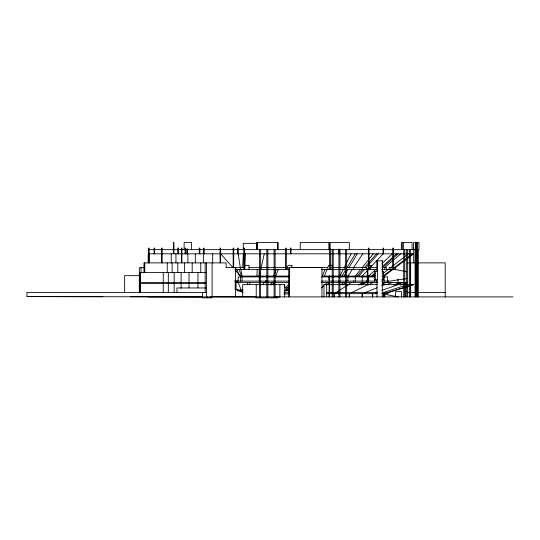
<?xml version="1.0" encoding="UTF-8"?>
<svg xmlns="http://www.w3.org/2000/svg" width="540" height="540" viewBox="0 0 540 540"><rect width="100%" height="100%" fill="white"/><g stroke="black" fill="none" stroke-linecap="round" stroke-linejoin="round"><path stroke-width="0.81" d="M242.683 267.435L243.331 253.82M244.775 269.528L245.423 253.82M248.96 269.528L249.062 265.343L244.876 265.343M256.925 276.075L257.236 269.528M259.018 276.075L259.328 269.528M247.502 284.796L247.779 282.461M249.615 284.634L249.872 282.461M284.317 287.827L284.708 284.634L242.669 284.634L242.669 296.906M259.983 272.801L259.24 276.075L259.24 281.097M264.256 253.82L261.191 267.435L261.191 269.528M273.672 276.075L276.278 269.528M275.697 276.075L278.303 269.528M287.246 269.528L287.246 267.435L288.083 265.343L292.14 265.343L291.303 267.435L327.814 267.435L328.651 265.343L332.707 265.343M324.952 269.528L322.346 276.075L339.154 276.075M324.378 276.075L326.984 269.528M331.871 269.528L332.424 266.038M343.238 269.528L339.977 276.075L374.544 276.075M345.715 264.566L344.284 267.435L344.284 269.528M346.43 263.135L351.074 253.82M263.101 284.513L264.256 282.461M342.009 276.075L345.904 269.528M347.152 267.435L355.259 253.82M343.953 276.075L347.848 269.528M349.096 267.435L357.197 253.82M352.31 269.528L347.929 276.075L347.929 281.097M362.819 253.82L353.707 267.435L353.707 269.528M321.665 287.901L324 284.634L377.21 284.634M360.578 269.528L355.273 276.075L355.273 281.097M373.302 253.82L362.273 267.435L362.273 269.528M356.987 276.075L362.725 269.528M364.561 267.435L376.495 253.82M358.736 276.075L364.473 269.528M366.309 269.528L366.309 267.435L378.243 253.82M369.812 269.528L369.812 267.435L371.648 265.343L368.145 265.343M368.375 269.528L362.205 276.075L362.205 281.097M383.191 253.82L370.352 267.435L370.352 269.528M270.216 284.641L272.383 282.461M271.836 285.053L274.408 282.461M289.015 284.094L285.221 287.901L289.278 287.901L287.192 290M289.062 286.085L285.167 290L288.819 290M322.272 287.361L323.352 286.268M324.979 284.641L327.146 282.461M326.599 285.053L329.177 282.461M341.206 284.641L343.373 282.461M342.826 285.053L345.398 282.461M375.631 269.528L368.644 276.075L368.644 281.097M382.097 263.466L392.384 253.82M371.594 276.075L374.659 273.348M381.915 266.888L396.596 253.82M373.086 276.075L374.315 274.982M398.081 253.82L382.793 267.435L386.485 267.435L386.485 269.528M400.802 253.82L384.737 267.435L384.737 269.528M347.942 284.972L351.074 282.461M383.062 273.557L388.22 269.528M408.355 253.82L390.906 267.435L390.906 269.528M391.682 269.528L383.008 276.075L384.176 276.075L413.687 253.82L333.227 253.82M394.463 267.435L412.513 253.82M348.401 284.634L335.981 292.613L335.981 293.666M358.614 284.972L362.819 282.461M360.031 284.796L364.345 282.461M361.51 284.999L366.201 282.461M368.091 285.032L373.302 282.461M367.99 284.634L351.614 292.613L351.614 293.666M377.156 287.705L365 292.613L365 293.666M381.713 285.863L384.757 284.634M382.246 283.365L384.527 282.461M382.361 283.973L386.161 282.461M386.201 284.783L392.384 282.461M377.21 292.066L375.658 292.613L375.658 293.666M381.854 290.412L398.115 284.634M393.653 284.884L400.802 282.461M383.238 293.666L383.238 292.613L406.816 284.891M394.72 284.796L401.902 282.461M396.07 284.789L403.238 282.461M412.898 284.634L387.457 292.613L387.457 293.666M400.302 284.972L406.742 282.96M383.238 292.613L388.186 292.613L413.802 284.634L382.239 284.634M406.742 278.546L390.076 281.097L382.003 281.097M257.519 243.351L243.29 243.351L243.29 249.635M173.894 247.982L173.36 247.982L173.347 253.753M178.328 248.09L177.788 248.09L177.782 253.861M290.466 248.09L290.999 248.09L291.013 253.841M413.6 248.09L413.937 248.09M148.169 249.635L418.973 249.635L418.973 242.514L413.593 242.514L413.593 249.635M332.552 253.82L148.169 253.82L148.169 262.879M376.09 260.786L382.442 260.786L382.442 271.465M407.491 262.879L415.766 262.879M417.893 262.879L445.203 262.879L445.203 296.906M226.071 267.435L244.775 267.435M248.96 267.435L287.246 267.435M331.871 267.435L366.309 267.435M369.812 267.435L376.191 267.435M144.815 267.698L139.313 267.698L139.313 292.403M235.427 269.528L289.163 269.528M321.179 269.528L376.191 269.528M381.686 269.528L395.631 269.528L406.742 271.802M382.178 271.465L383.63 271.465L383.63 279.841L381.848 279.841M205.477 272.511L139.766 272.511L139.766 292.403M139.9 275.656L124.652 275.656L124.652 292.403M240.219 276.075L289.062 276.075M289.521 276.912L238.174 276.912L238.174 281.097M321.476 276.912L339.134 276.912M339.977 276.912L374.544 276.912M384.176 276.912L387.646 276.912L387.646 281.097M234.853 281.097L289.521 281.097M321.26 281.097L377.568 281.097M139.766 282.461L205.301 282.461M235.784 282.461L289.015 282.461M321.3 282.461L377.541 282.461M382.428 282.461L406.978 282.461M139.766 283.507L205.301 283.507M205.875 287.955L176.931 287.955L176.931 292.403M236.804 290L243.135 290M284.33 290.837L289.474 290.837M206.543 292.403L27 292.403L27 296.595L202.399 296.906M407.491 292.403L415.449 292.403M417.926 292.403L445.203 292.403M326.14 292.613L377.345 292.613M283.979 292.721L288.941 292.721M326.14 293.666L377.345 293.666M381.672 293.666L388.186 293.666L388.186 292.613M283.979 293.976L288.941 293.976M148.169 296.906L513 296.906M27 296.595L102.89 296.696M130.714 296.73L202.385 296.825M211.66 296.838L256.351 296.892M279.335 297.223L277.303 296.906L277.303 297.851L255.98 297.851L255.98 296.906M384.48 294.26L398.452 296.906M234.893 280.726L236.534 281.097M405.351 287.375L406.742 287.867M405.155 291.242L406.742 291.796M235.224 288.995L243.007 292.471M220.603 253.82L232.787 267.435M235.19 270.122L240.516 276.075L240.516 281.097M238.241 282.461L241.468 290.837M242.386 292.147L241.826 290.837L237.472 290.837L237.472 290M239.065 269.528L241.576 276.075M237.033 269.528L239.267 275.346M238.241 253.82L240.57 269.528M240.928 269.528L242.048 276.075L242.048 281.097M418.298 249.635L418.298 296.906M417.521 242.514L417.521 249.635M416.691 242.514L416.691 249.635M416.259 296.906L416.259 242.15L415.699 242.15L415.699 296.906M415.091 249.635L415.091 296.906M413.687 249.635L413.687 262.879M412.04 249.635L412.04 242.514L401.544 242.514L401.544 249.635M410.63 249.635L410.63 296.906M410.488 262.879L410.488 296.906M409.59 249.635L409.59 296.906M407.7 249.635L407.7 296.906M406.654 249.635L406.742 296.906M405.344 287.084L405.344 296.906M404.764 249.635L404.764 296.906M403.724 249.635L403.724 296.906M403.657 242.514L403.657 249.635M402.314 242.514L402.314 249.635M401.402 296.906L401.402 291.566L395.503 291.566L395.503 296.906M397.973 279.146L397.973 282.461M395.631 269.528L395.631 267.435L389.158 267.435L389.158 269.528M393.309 269.528L393.309 248.09L392.762 248.09L392.756 269.528M388.125 280.8L388.125 282.461M384.824 293.666L384.824 296.906M384.176 276.075L384.176 281.097M384.122 293.666L384.122 296.906M383.704 293.976L383.704 296.906M383.596 253.841L383.596 248.09L383.056 248.09L383.042 253.841M382.293 260.786L382.293 296.906M377.406 260.786L377.406 279.841L374.348 279.841L374.348 271.465L376.819 271.465L376.819 260.786M376.967 279.841L376.967 296.906M375.631 271.465L375.631 279.841M374.544 279.423L374.544 281.097M372.715 293.666L372.715 296.906M372.35 293.976L372.35 296.906M369.05 269.528L369.05 248.09L368.503 248.09L368.496 269.528M367.808 284.479L367.808 268.846L367.274 268.846L367.274 284.486M367.686 268.846L367.686 284.762M367.544 268.846L367.544 284.479M366.323 280.8L366.323 282.461M362.408 293.666L362.408 296.906M362.084 293.976L362.084 296.906M353.687 280.8L353.687 282.461M349.468 293.666L349.468 296.906M349.312 249.635L349.312 242.514L329.204 242.514L329.204 249.635M349.198 293.976L349.198 296.906M346.66 249.635L346.66 296.906M345.62 249.635L345.62 296.906M339.944 249.635L339.944 296.906M338.992 248.913L338.992 253.841M338.904 249.635L338.904 296.906M334.355 293.666L334.355 296.906M333.227 249.635L333.227 296.906M332.188 249.635L332.188 296.906M330.278 248.913L330.278 269.528M330.122 242.514L330.122 249.635M329.717 248.913L329.717 269.528M329.535 242.514L329.535 249.635M329.36 296.906L329.36 275.967L329.076 296.906M329.056 249.635L329.056 242.514L300.254 242.514L300.254 249.635M327.814 267.435L327.814 269.528M326.673 284.634L326.673 296.906M324 284.634L324 296.906M321.962 296.906L321.962 267.462L288.832 267.462L288.832 296.906M290.459 248.09L290.459 253.841M289.298 267.462L289.298 296.906M286.234 269.528L286.234 248.09L285.694 248.09L285.68 269.528M284.708 284.634L284.708 296.906M279.875 284.634L279.875 296.906M277.945 249.635L277.945 242.514L256.892 242.514L256.892 249.635M277.823 242.514L277.823 249.635M277.601 242.514L277.601 249.635M276.575 296.595L276.575 297.851M276.264 296.906L276.264 297.851M275.123 249.635L275.123 296.906M274.091 249.635L274.091 296.906M267.874 249.635L267.874 296.906M266.841 249.635L266.841 296.906M265.437 280.8L265.437 282.461M260.624 249.635L260.624 296.906M259.591 249.635L259.591 296.906M257.236 242.514L257.236 249.635M257.108 242.514L257.108 249.635M256.237 284.634L256.237 296.906M244.391 269.528L244.391 248.09L243.844 248.09L243.837 269.528M238.221 253.841L238.221 248.09L237.674 248.09L237.661 253.841M237.344 280.8L237.344 282.461M235.994 271.316L235.994 268.846L235.278 268.846L235.278 270.526M235.994 281.192L235.994 289.413M235.669 268.846L235.669 270.493M235.669 281.192L235.669 289.413M235.528 267.435L235.528 296.906M235.346 268.846L235.346 270.493M235.346 281.198L235.346 289.426M235.278 281.414L235.278 289.791M233.712 267.881L233.712 248.09L233.172 248.09L233.159 267.881M226.159 267.435L226.159 262.879L143.964 262.879L143.964 272.511M220.603 262.879L220.631 248.09L220.084 248.09L220.077 262.879M212.699 253.82L212.699 262.879M212.099 262.879L212.099 296.906M211.694 296.906L211.694 297.851L202.426 297.851L202.399 292.403M210.478 296.595L210.478 297.851M207.637 296.906L207.637 297.851M206.543 262.879L206.543 296.906M205.16 262.879L205.16 292.403M204.161 253.861L204.161 248.09L203.621 248.09L203.607 262.879M200.772 262.879L200.772 272.511M199.82 253.861L199.82 248.09L199.274 248.09L199.267 253.861M197.937 272.511L197.937 287.955M195.304 253.82L195.304 262.879M192.179 262.879L192.179 272.511M191.518 249.635L191.518 242.514L184.126 242.514L184.126 249.635M189.047 272.511L189.047 287.955M187.88 253.82L187.88 262.879M187.4 248.913L187.4 253.841M186.847 248.913L186.847 253.841M185.652 253.861L185.652 248.09L185.105 248.09L185.099 253.861M184.491 262.879L184.491 272.511M181.886 262.879L181.886 248.09L181.339 248.09L181.406 262.879M181.103 272.511L181.103 288.36M178.335 248.09L178.335 253.861M177.788 262.879L177.788 272.511M175.939 253.82L175.939 262.879M174.17 272.511L174.17 292.403M173.907 253.753L173.907 242.514L173.462 242.514L173.462 249.635M172.132 262.879L172.132 272.511M171.227 253.82L171.227 262.879M168.318 272.511L168.318 292.403M167.245 262.879L167.245 272.511M163.256 272.511L163.256 292.403M162.142 262.879L162.142 248.09L161.595 248.09L161.588 262.879M154.669 253.841L154.669 248.09L154.123 248.09L154.109 253.841M149.148 262.879L149.148 248.09L148.608 248.09L148.595 262.879M148.939 253.82L148.939 262.879M144.767 262.879L144.767 272.511M141.028 267.698L141.028 272.639M140.596 272.511L140.596 292.403M416.381 244.762L415.746 248.987L415.982 252.045L416.381 251.107L415.672 249.527L416.144 248.589L415.982 242.46L415.807 243.824L416.381 244.762M328.948 277.729L329.022 279.936L329.508 279.119L329.218 275.967L328.948 277.729M417.265 296.906L417.265 249.635L417.211 296.906"/></g></svg>
